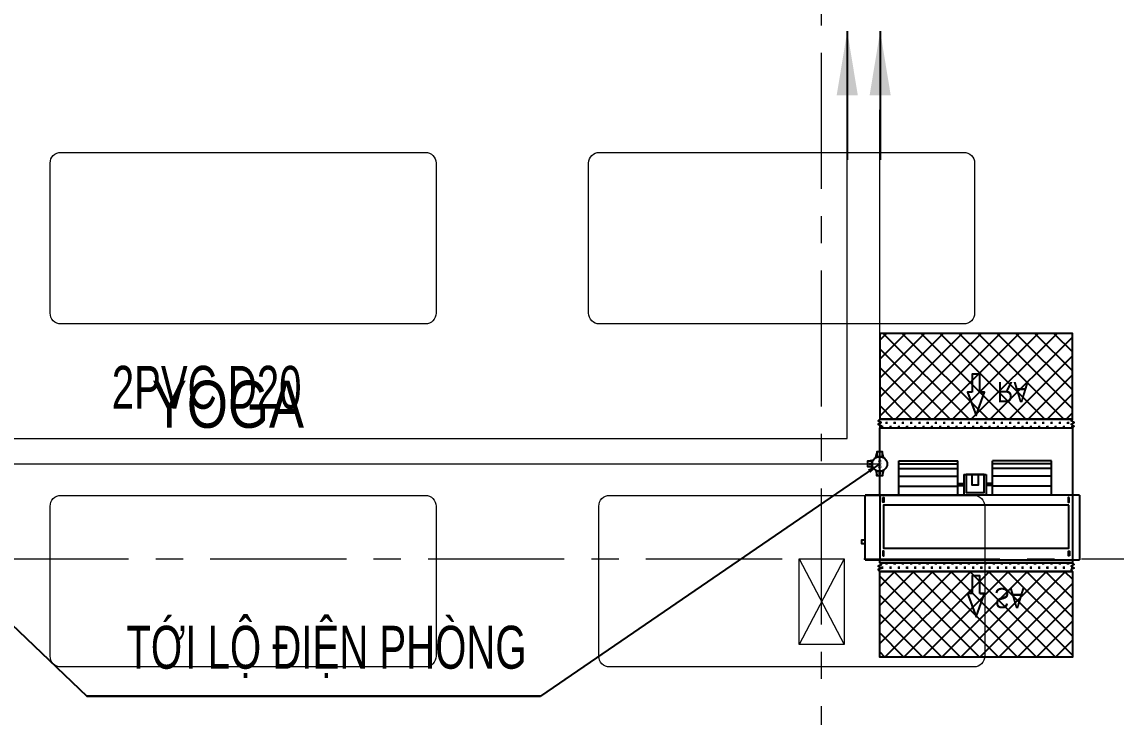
# Model space of a CAD drawing. Header units: millimetres. Extents: x -343543 to 400519, y -115663 to 104219.
# Drawn here: x 12470 to 17573, y -36039 to -32796 of the extents above; entities that cross this region are included whole.
import ezdxf
from ezdxf.enums import TextEntityAlignment as Align
from ezdxf.xclip import XClip

# ---------------------------------------------------------------- set-up
doc = ezdxf.new("R2010")
doc.units = ezdxf.units.MM
doc.header["$XCLIPFRAME"] = 0
doc.linetypes.add('$4$HIDDEN', pattern=[0.375, 0.25, -0.125])
doc.linetypes.add('XREF MAT BANG TUONG XAY$0$CENTER', pattern=[50.8, 31.75, -6.35, 6.35, -6.35])
doc.layers.get('0').update_dxf_attribs({"color": 231, "lineweight": 0})
doc.layers.get('DefPoints').update_dxf_attribs({"color": 191})
for name, color, linetype in [('!-AC-DUCT WITH INSULATION', 4, 'Continuous'), ('!-AC-VENTILATION DUCT', 30, 'Continuous'), ('!AC-Thiet bi DH', 3, 'Continuous'), ('A-FLOR-PATT', 7, 'Continuous'), ('ống ghen', 6, 'Continuous')]:
    doc.layers.add(name, color=color, linetype=linetype)
for name, color, linetype, lineweight in [('!-AC-EQUI', 3, 'Continuous', 25), ('A-PATT', 252, 'Continuous', 9), ('A-SYMBOLS', 10, 'Continuous', 13), ('SME-E-COND-POW', 131, 'Continuous', 18), ('SME-E-POW-DIM', 135, 'Continuous', 18), ('SME-E-POW-TEXT', 133, 'Continuous', 18), ('TEXT DIEN', 3, 'Continuous', 18), ('XREF MAT BANG TUONG XAY$0$$1$A-TEXT', 8, 'Continuous', 25), ('XREF MAT BANG TUONG XAY$0$A-GRID', 8, 'XREF MAT BANG TUONG XAY$0$CENTER', 15), ('XREF MAT BANG TUONG XAY$0$xref_IKIGAI_Cot$0$A-FNSH', 8, 'Continuous', 9)]:
    doc.layers.add(name, color=color, linetype=linetype, lineweight=lineweight)
doc.styles.add('ROMANS1', font='vntimeh.shx', dxfattribs={"width": 0.8, "bigfont": 'bigfont.shx'})
doc.styles.add('SM-DIMTEXT', font='SME.shx', dxfattribs={"width": 0.7})
doc.styles.add('SME-TEXT', font='sme.shx', dxfattribs={"width": 0.7})
doc.styles.add('TEXT', font='Vharial_0.ttf')
doc.styles.add('XREF MAT BANG TUONG XAY$0$Arial', font='arial.ttf', dxfattribs={"width": 0.8})
doc.dimstyles.new('SDIM-100', dxfattribs={"dimscale": 100, "dimtxt": 2, "dimasz": 0.6, "dimexe": 0.6, "dimexo": 0.2, "dimgap": 0.5, "dimtad": 1, "dimdec": 0, "dimzin": 12, "dimtxsty": 'SM-DIMTEXT', "dimblk": 'ARCHTICK', "dimblk1": 'ARCHTICK', "dimblk2": 'ARCHTICK', "dimcen": 0.12, "dimdle": 0.6, "dimclrd": 7, "dimclre": 8, "dimadec": 0, "dimazin": 3, "dimtfac": 2, "dimtix": 1, "dimtmove": 1, "dimatfit": 3, "dimfxl": 1, "dimtzin": 0, "dimarcsym": 1})

# ---------------------------------------------------------------- blocks, each defined once
blk = doc.blocks.new('XREF MAT BANG TUONG XAY$0$xref_IKIGAI_Cot')
at = {"layer": 'XREF MAT BANG TUONG XAY$0$A-GRID', "color": 8, "ltscale": 20}
for points in [[(16200, -53895), (16200, -27358.3)], [(-2907.5, -35300), (42750, -35300)]]:
    blk.add_lwpolyline(points, dxfattribs=at)
at = {"layer": 'XREF MAT BANG TUONG XAY$0$xref_IKIGAI_Cot$0$A-FNSH', "color": 8}
for p, q in [((16095, -35300), (16305, -35700)), ((16305, -35300), (16095, -35700))]:
    blk.add_line(p, q, dxfattribs=at)
blk.add_lwpolyline([(16095, -35300), (16305, -35300), (16305, -35700), (16095, -35700)], close=True, dxfattribs=at)
blk = doc.blocks.new('XREF MAT BANG NOI THAT')
at = {"color": 8}
for points in [[(14401.8, -33455), (14401.8, -34155, -0.414214), (14351.8, -34205), (12651.8, -34205, -0.414214), (12601.8, -34155), (12601.8, -33455, -0.414214), (12651.8, -33405), (14351.8, -33405, -0.414214)], [(16913.1, -33455), (16913.1, -34155, -0.414214), (16863.1, -34205), (15163.1, -34205, -0.414214), (15113.1, -34155), (15113.1, -33455, -0.414214), (15163.1, -33405), (16863.1, -33405, -0.414214)], [(14401.8, -35055), (14401.8, -35755, -0.414214), (14351.8, -35805), (12651.8, -35805, -0.414214), (12601.8, -35755), (12601.8, -35055, -0.414214), (12651.8, -35005), (14351.8, -35005, -0.414214)], [(16960.6, -35055), (16960.6, -35755, -0.414214), (16910.6, -35805), (15210.6, -35805, -0.414214), (15160.6, -35755), (15160.6, -35055, -0.414214), (15210.6, -35005), (16910.6, -35005, -0.414214)]]:
    blk.add_lwpolyline(points, format="xyb", close=True, dxfattribs=at)
blk = doc.blocks.new('01.Xref _MB T1')
at = {"color": 8}
ref = blk.add_blockref('XREF MAT BANG TUONG XAY$0$xref_IKIGAI_Cot', (-0.00927, -0.00001), dxfattribs=at)
XClip(ref).set_block_clipping_path([(-5181.1494167775, -58156.1251844964), (44638.3275875031, -24933.2650512661)])
at = {"layer": 'XREF MAT BANG TUONG XAY$0$$1$A-TEXT', "color": 8, "style": 'XREF MAT BANG TUONG XAY$0$Arial', "width": 0.8}
blk.add_text('YOGA', height=220, dxfattribs=at).set_placement((13075.64002, -34689.71986))
at = {"layer": 'A-PATT', "color": 8}
blk.add_blockref('XREF MAT BANG NOI THAT', (0, 0), dxfattribs=at)
blk = doc.blocks.new('FCU 22')
at = {"layer": '!-AC-EQUI', "color": 8}
for p, q in [((-556.2, 0), (556.2, 0)), ((519.4, 14.8), (-480.6, 14.8)), ((-480.6, 14.8), (-480.6, 0)), ((519.4, 14.8), (-480.6, 14.8)), ((519.4, 0), (519.4, 14.8)), ((519.4, -336.3), (519.4, 0)), ((556.2, -336.3), (556.2, 0)), ((-556.2, 0), (-556.2, -336.3)), ((-480.6, -336.3), (-480.6, 0)), ((556.2, -336.3), (-556.2, -336.3)), ((506.3, -336.3), (-469.3, -336.3)), ((-380.4, -336.3), (-380.4, -513.6)), ((-75.4, -336.3), (-75.4, -513.6)), ((-43.2, -442.9), (-43.2, -336.3)), ((71.7, -442.9), (71.7, -336.3)), ((105.7, -336.3), (105.7, -513.6)), ((410.8, -336.3), (410.8, -513.6)), ((-379.7, -382.7), (-75.4, -382.7)), ((-75.4, -386.1), (-43.2, -386.1)), ((-75.4, -395.4), (-43.2, -395.4)), ((105.7, -386.1), (71.7, -386.1)), ((105.7, -395.4), (71.7, -395.4)), ((410.1, -382.7), (105.7, -382.7)), ((-379.7, -433.5), (-75.4, -433.5)), ((-43.2, -442.9), (71.7, -442.9)), ((410.1, -433.5), (105.7, -433.5)), ((-379.7, -473.7), (-75.4, -473.7)), ((-379.7, -497.6), (-75.4, -497.6)), ((410.1, -473.7), (105.7, -473.7)), ((410.1, -497.6), (105.7, -497.6)), ((-380.4, -513.6), (-75.4, -513.6)), ((410.8, -513.6), (105.7, -513.6))]:
    blk.add_line(p, q, dxfattribs=at)
for points in [[(519.4, 14.8), (-480.6, 14.8), (-480.6, 0), (519.4, 0)], [(-465, -20.2), (-459.2, -20.2), (-459.2, -44.3), (-465, -44.3)], [(504.5, -20.2), (498.7, -20.2), (498.7, -44.3), (504.5, -44.3)], [(-556.2, -102.2), (-575, -102.2), (-575, -84.3), (-556.2, -84.3)], [(519.4, -336.3), (-480.6, -336.3), (-480.6, -685.2), (519.4, -685.2)], [(-465, -323.5), (-459.2, -323.5), (-459.2, -299.3), (-465, -299.3)], [(502.9, -323.5), (497.1, -323.5), (497.1, -299.3), (502.9, -299.3)], [(62.2, -442.9), (-31.8, -442.9), (-31.8, -348.9), (62.2, -348.9)], [(32.1, -442.9), (-1.8, -442.9), (-1.8, -390.1), (32.1, -390.1)]]:
    blk.add_lwpolyline(points, close=True, dxfattribs=at)
at = {"layer": '!-AC-EQUI', "color": 8, "ltscale": 300}
blk.add_lwpolyline([(500.9, -283), (-461.5, -283), (-461.5, -60.7), (500.9, -60.7)], close=True, dxfattribs=at)
at = {"layer": 'DefPoints', "color": 8, "linetype": 'Continuous'}
for p, q in [((39.5, 175.4), (63.6, 175.4)), ((39.5, -870.4), (63.6, -870.4))]:
    blk.add_line(p, q, dxfattribs=at)
at = {"layer": 'DefPoints', "color": 8}
for points in [[(-0.7, 175.4), (-24.9, 175.4), (19.4, 296.4), (19.4, 296.4), (63.6, 175.4), (39.5, 175.4)], [(39.5, 175.4), (39.5, 82.9), (-0.7, 82.9), (-0.7, 175.4)], [(-0.7, -870.4), (-24.9, -870.4), (19.4, -749.3), (19.4, -749.3), (63.6, -870.4), (39.5, -870.4)], [(39.5, -870.4), (39.5, -962.9), (-0.7, -962.9), (-0.7, -870.4)]]:
    blk.add_lwpolyline(points, dxfattribs=at)
at = {"layer": 'DefPoints', "color": 8, "linetype": '$4$HIDDEN', "ltscale": 1000, "style": 'TEXT', "width": 0.8}
for s, p in [('sa', (192.9, 145.5, 0)), ('ra', (210.7, -922.2, 0))]:
    blk.add_text(s, height=105.26, dxfattribs=at).set_placement(p, align=Align.CENTER)
blk = doc.blocks.new('8')
at = {"layer": '!-AC-VENTILATION DUCT'}
h = blk.add_hatch(dxfattribs=at)
h.set_pattern_fill('CROSS', color=8, scale=3.031579, angle=1440, style=0)
h.set_pattern_definition([(90, (-467214.4, -112738.034), (-19.2505263, 19.2505263), [9.6252632, -28.8757895]), (180, (-467209.587, -112733.222), (-19.2505263, -19.2505263), [9.6252632, -28.8757895])])
edge = h.paths.add_edge_path()
edge.add_line((-4725.3, 5857.7), (-4719, 5849.2))
edge.add_line((-4719, 5849.2), (-4733, 5842.6))
edge.add_line((-4733, 5842.6), (-4719, 5833.9))
edge.add_line((-4719, 5833.9), (-4733.1, 5825.8))
edge.add_line((-4733.1, 5825.8), (-4725.4, 5817.3))
edge.add_line((-4725.4, 5817.3), (-5624.2, 5817.3))
edge.add_line((-5624.2, 5817.3), (-5631.9, 5825.8))
edge.add_line((-5631.9, 5825.8), (-5617.8, 5833.9))
edge.add_line((-5617.8, 5833.9), (-5631.8, 5842.6))
edge.add_line((-5631.8, 5842.6), (-5617.8, 5849.2))
edge.add_line((-5617.8, 5849.2), (-5624.2, 5857.7))
edge.add_line((-5624.2, 5857.7), (-4725.3, 5857.7))
h = blk.add_hatch(dxfattribs=at)
h.set_pattern_fill('CROSS', color=8, scale=3.031579, angle=1440, style=0)
h.set_pattern_definition([(90, (-467214.4, -112739.994), (-19.2505263, 19.2505263), [9.6252632, -28.8757895]), (180, (-467209.587, -112735.181), (-19.2505263, -19.2505263), [9.6252632, -28.8757895])])
edge = h.paths.add_edge_path()
edge.add_line((-4725.3, 5147.8), (-4719, 5156.2))
edge.add_line((-4719, 5156.2), (-4733, 5162.8))
edge.add_line((-4733, 5162.8), (-4719, 5171.5))
edge.add_line((-4719, 5171.5), (-4733.1, 5179.7))
edge.add_line((-4733.1, 5179.7), (-4725.4, 5188.1))
edge.add_line((-4725.4, 5188.1), (-5624.2, 5188.1))
edge.add_line((-5624.2, 5188.1), (-5631.9, 5179.7))
edge.add_line((-5631.9, 5179.7), (-5617.8, 5171.5))
edge.add_line((-5617.8, 5171.5), (-5631.8, 5162.8))
edge.add_line((-5631.8, 5162.8), (-5617.8, 5156.2))
edge.add_line((-5617.8, 5156.2), (-5624.2, 5147.8))
edge.add_line((-5624.2, 5147.8), (-4725.3, 5147.8))
at = {"layer": 'A-FLOR-PATT', "linetype": 'ByBlock'}
h = blk.add_hatch(dxfattribs=at)
h.set_pattern_fill('ANSI37', color=8, scale=500, angle=1260)
h.set_pattern_definition([(225, (-185802.737, -138851.834), (44.194174, -44.194174), []), (315, (-185802.737, -138851.834), (44.194174, 44.194174), [])])
edge = h.paths.add_edge_path()
edge.add_line((-5624.2, 5147.8), (-5624, 4747.9))
edge.add_line((-5624, 4747.9), (-4725.3, 4747.9))
edge.add_line((-4725.3, 4747.9), (-4725.3, 5147.8))
edge.add_line((-4725.3, 5147.8), (-5624.2, 5147.8))
edge.add_line((-5624.2, 5857.7), (-5624, 6257.5))
edge.add_line((-5624, 6257.5), (-4725.3, 6257.5))
edge.add_line((-4725.3, 6257.5), (-4725.3, 5857.7))
edge.add_line((-4725.3, 5857.7), (-5624.2, 5857.7))
at = {"layer": '!-AC-DUCT WITH INSULATION', "color": 8}
for points in [[(-5624.2, 5857.7), (-5624, 6257.5), (-4725.3, 6257.5), (-4725.3, 5857.7), (-5624.2, 5857.7)], [(-4725.3, 5857.7), (-4719, 5849.2), (-4733, 5842.6), (-4719, 5833.9), (-4733.1, 5825.8), (-4725.4, 5817.3), (-5624.2, 5817.3), (-5631.9, 5825.8), (-5617.8, 5833.9), (-5631.8, 5842.6), (-5617.8, 5849.2), (-5624.2, 5857.7), (-4725.3, 5857.7)], [(-4725.3, 5147.8), (-4719, 5156.2), (-4733, 5162.8), (-4719, 5171.5), (-4733.1, 5179.7), (-4725.4, 5188.1), (-5624.2, 5188.1), (-5631.9, 5179.7), (-5617.8, 5171.5), (-5631.8, 5162.8), (-5617.8, 5156.2), (-5624.2, 5147.8), (-4725.3, 5147.8)], [(-5624.2, 5147.8), (-5624, 4747.9), (-4725.3, 4747.9), (-4725.3, 5147.8), (-5624.2, 5147.8)]]:
    blk.add_lwpolyline(points, dxfattribs=at)
at = {"layer": '!-AC-EQUI', "color": 8}
for p, q in [((-5433.2, 5857.7), (-4725.3, 5857.7)), ((-4725.3, 5817.3), (-5624.2, 5817.3)), ((-4725.3, 5188.1), (-5624.2, 5188.1)), ((-5433.2, 5147.8), (-4725.3, 5147.8))]:
    blk.add_line(p, q, dxfattribs=at)
for points in [[(-4725.3, 5817.3), (-4733.1, 5825.8), (-4719, 5833.9), (-4733, 5842.6), (-4719, 5849.2), (-4725.3, 5857.7)], [(-4725.3, 5188.1), (-4733.1, 5179.7), (-4719, 5171.5), (-4733, 5162.8), (-4719, 5156.2), (-4725.3, 5147.8)]]:
    blk.add_lwpolyline(points, dxfattribs=at)
at = {"layer": '!AC-Thiet bi DH', "color": 8, "extrusion": (0, 0, -1), "xscale": 0.8988764045031018, "yscale": 0.8988764045031018, "zscale": -0.8988764045031018}
blk.add_blockref('FCU 22', (5157.3, 5804), dxfattribs=at)
blk = doc.blocks.new('A$C8478d8e4')
at = {"layer": '!AC-Thiet bi DH', "color": 8, "rotation": 180}
blk.add_blockref('8', (11745.2, 20498.5), dxfattribs=at)
blk = doc.blocks.new('_ArchTick')
at = {"color": 0, "linetype": 'ByBlock', "const_width": 0.15}
blk.add_lwpolyline([(-0.5, -0.5), (0.5, 0.5)], dxfattribs=at)
blk = doc.blocks.new('C3-D25')
at = {"layer": 'ống ghen', "ltscale": 30}
for points in [[(5338713.3, -3869071.3), (5338713.3, -3869048), (5338688.3, -3869048), (5338688.3, -3869071.3)], [(5338668.2, -3869116.5), (5338644.9, -3869116.5), (5338644.9, -3869091.5), (5338668.2, -3869091.5)], [(5338701.4, -3869069), (5338701.4, -3869057), (5338700.3, -3869057), (5338700.3, -3869069)], [(5338733.5, -3869116.5), (5338756.8, -3869116.5), (5338756.8, -3869091.5), (5338733.5, -3869091.5)], [(5338665.9, -3869104.6), (5338653.8, -3869104.6), (5338653.8, -3869103.5), (5338665.9, -3869103.5)], [(5338735.8, -3869104.6), (5338747.9, -3869104.6), (5338747.9, -3869103.5), (5338735.8, -3869103.5)]]:
    blk.add_lwpolyline(points, close=True, dxfattribs=at)
for points in [[(5338670.6, -3869086.4), (5338650.9, -3869091.5)], [(5338683.2, -3869073.8), (5338688.3, -3869054)], [(5338718.5, -3869073.8), (5338713.3, -3869054)], [(5338731.1, -3869086.4), (5338750.8, -3869091.5)], [(5338670.6, -3869121.7), (5338650.9, -3869116.5)], [(5338731.1, -3869121.7), (5338750.8, -3869116.5)]]:
    blk.add_lwpolyline(points, dxfattribs=at)
blk.add_circle((5338700.8, -3869104), 35, dxfattribs=at)
at = {"layer": 'TEXT DIEN', "ltscale": 30, "style": 'ROMANS1'}
blk.add_text('D25', height=15, dxfattribs=at).set_placement((5338680.7, -3869111.7))

msp = doc.modelspace()

# ---------------------------------------------------------------- block references
at = {"layer": 'A-SYMBOLS'}
msp.add_blockref('01.Xref _MB T1', (0, 0), dxfattribs=at)

# ---------------------------------------------------------------- next in the draw order: linework, layer by layer
at = {"layer": 'SME-E-COND-POW', "color": 3}
for p, q in [((16319.3, -34739.6, 0), (16319.3, -33211.8, 0)), ((16470.6, -34858.2), (16470.6, -33207.3)), ((9268.8, -34739.6, 0), (16319.3, -34739.6, 0)), ((11634.7, -34858.2), (16470.6, -34858.2))]:
    msp.add_line(p, q, dxfattribs=at)

# ---------------------------------------------------------------- next in the draw order: block references
at = {"layer": 'SME-E-COND-POW', "color": 2, "linetype": 'Continuous', "ltscale": 1000}
msp.add_blockref('A$C8478d8e4', (0, -50000), dxfattribs=at)
at = {"layer": 'TEXT DIEN', "ltscale": 30, "rotation": 90}
msp.add_blockref('C3-D25', (-3852633.5, -5373559), dxfattribs=at)

# ---------------------------------------------------------------- next in the draw order: texts
at = {"layer": 'SME-E-POW-TEXT', "style": 'SME-TEXT', "width": 0.7}
for s, p in [('2PVC D20', (12889.3, -34600.8)), ('TỚI LỘ ĐIỆN PHÒNG', (12957.3, -35813.1))]:
    msp.add_text(s, height=200, dxfattribs=at).set_placement(p)

# ---------------------------------------------------------------- next in the draw order: leaders
at = {"layer": 'SME-E-COND-POW', "color": 3, "linetype": 'Continuous', "ltscale": 1000}
for points in [[(11634.7, -34858.2), (12772.9, -35940.6), (14888.6, -35940.6)], [(16470.6, -34858.2), (14888.6, -35940.6), (12772.9, -35940.6)]]:
    msp.add_leader(points, dimstyle='SDIM-100', override={"dimgap": 0.5, "dimtad": 0}, dxfattribs=at)
at = {"layer": 'SME-E-POW-DIM', "color": 1, "linetype": 'Continuous', "ltscale": 1000}
for points in [[(16319.3, -32839.5, 0), (16319.3, -33440.5, 0)], [(16472.9, -32839.5, 0), (16472.9, -33440.5, 0)]]:
    msp.add_leader(points, dimstyle='SDIM-100', override={"dimasz": 3, "dimgap": 0.5, "dimtad": 0}, dxfattribs=at)

doc.saveas('drawing.dxf')
